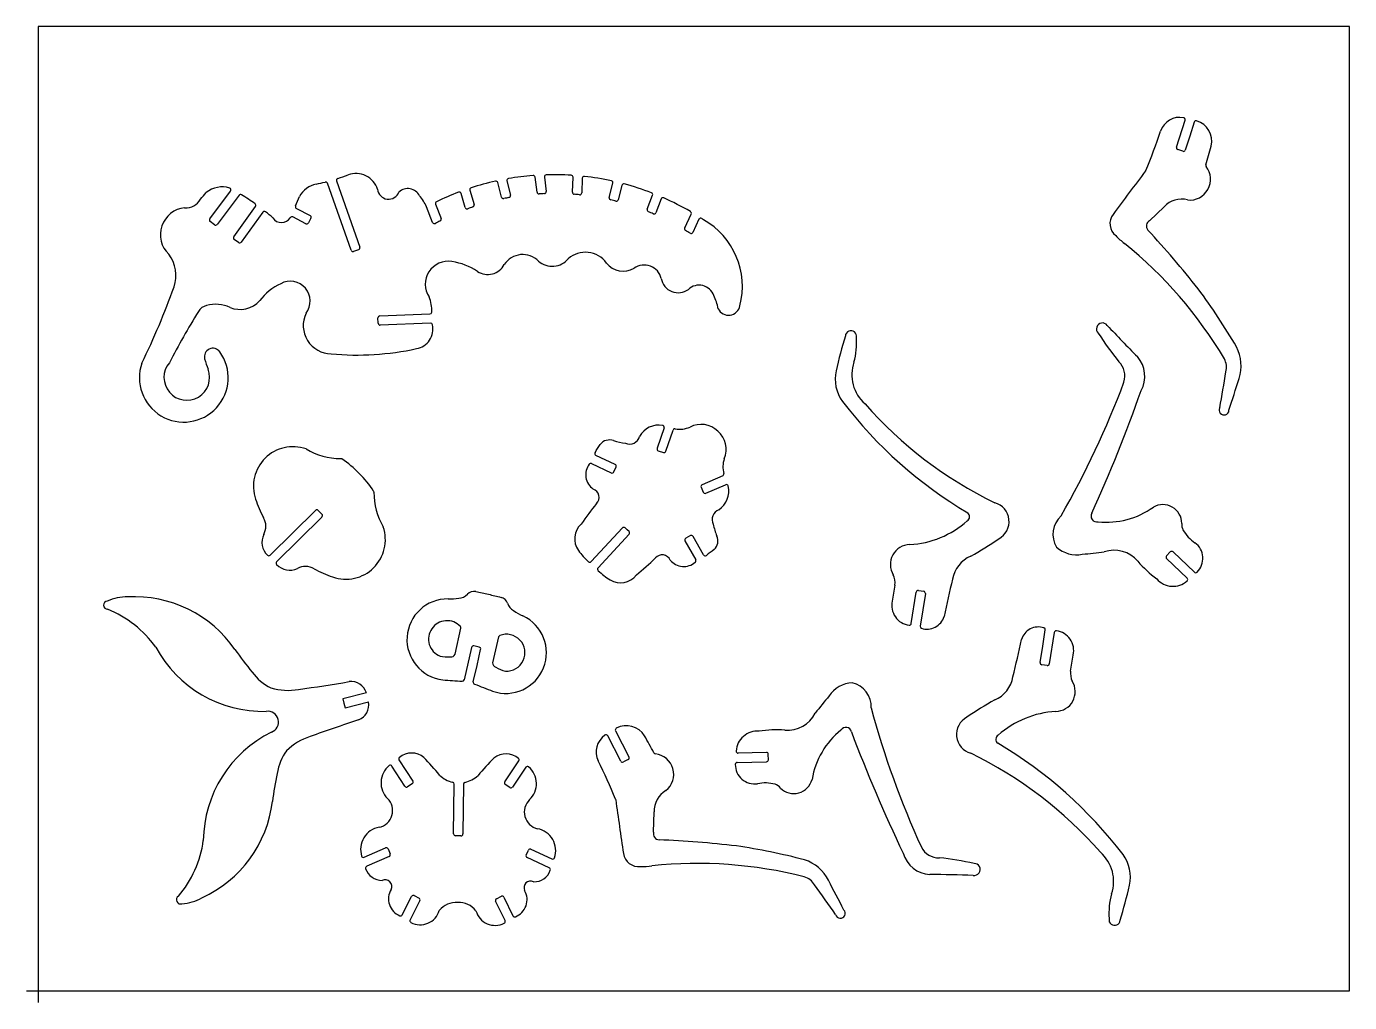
# Model space of a CAD drawing. Extents: x 0 to 656, y 0 to 463.
# Drawn here: x 313 to 656, y 0 to 253 of the extents above; entities that cross this region are included whole.
import ezdxf

# ---------------------------------------------------------------- set-up
doc = ezdxf.new("R2010")
doc.units = 0
doc.layers.add('WHITE', color=7, linetype='CONTINUOUS')

msp = doc.modelspace()

# ---------------------------------------------------------------- linework, layer by layer
at = {"layer": 'WHITE', "linetype": 'CONTINUOUS'}
for p, q in [((656, 253), (316, 253)), ((316, 253), (316, 0)), ((656, 3), (656, 253)), ((611.12, 221.7), (613.36, 228.71)), ((615.71, 228.21), (614.56, 224.6)), ((614.56, 224.6), (613.41, 220.97)), ((612.78, 220.65), (611.45, 221.08)), ((393.37, 212.95), (399.43, 195.78)), ((437.57, 212.95), (438.49, 209.27)), ((445.36, 210.03), (444.85, 213.92)), ((447.27, 213.97), (447.75, 210.23)), ((454.55, 210.03), (454.69, 213.91)), ((457.08, 213.65), (456.94, 209.86)), ((360.51, 203.13), (365.92, 210.32)), ((397.17, 194.98), (391.03, 212.35)), ((426.76, 206.07), (425.67, 209.71)), ((427.92, 210.54), (429.04, 206.83)), ((436.14, 208.76), (435.2, 212.53)), ((464.1, 208.66), (465.04, 212.37)), ((467.37, 211.81), (466.43, 208.08)), ((368.1, 209.23), (365.27, 205.46)), ((366.74, 198.5), (372.38, 206.33)), ((383, 205.82), (386.52, 204.01)), ((418.29, 202.23), (416.75, 206.27)), ((419.06, 206.95), (420.48, 203.24)), ((473.95, 205.62), (475.32, 209.23)), ((477.53, 208.29), (476.18, 204.72)), ((604.14, 202.66), (607.93, 206.26)), ((361.73, 201.59), (360.61, 202.43)), ((365.27, 205.46), (362.43, 201.69)), ((374.28, 204.86), (368.68, 197.1)), ((385.42, 201.87), (382.04, 203.62)), ((386.74, 203.33), (386.1, 202.09)), ((483.64, 200.78), (485.32, 204.38)), ((487.33, 203.01), (485.74, 199.61)), ((367.98, 196.99), (366.85, 197.8)), ((399.12, 195.14), (397.8, 194.68)), ((404.61, 177.97), (417.59, 178.48)), ((404.18, 176.06), (404.13, 177.45)), ((417.74, 176.08), (404.7, 175.58)), ((478.28, 148.95), (476.49, 143.66)), ((478.76, 142.89), (480.63, 148.4)), ((465.61, 139.48), (460.62, 141.8)), ((476.8, 143.03), (478.13, 142.58)), ((459.48, 139.68), (464.59, 137.3)), ((465.26, 137.55), (465.85, 138.82)), ((493.49, 136.53), (488.15, 134.22)), ((489.11, 132.02), (494.23, 134.23)), ((487.89, 133.57), (488.45, 132.28)), ((376.18, 115.94), (387.9, 127.56)), ((388.61, 127.56), (389.1, 127.06)), ((389.1, 127.06), (389.6, 126.56)), ((389.59, 125.85), (383.73, 120.05)), ((383.73, 120.05), (377.86, 114.24)), ((467.48, 123.01), (459.42, 114.28)), ((461.18, 112.65), (469.24, 121.38)), ((468.7, 122.56), (468.18, 123.04)), ((469.21, 122.09), (468.7, 122.56)), ((485.13, 121.03), (483.91, 120.33)), ((488.52, 116.05), (485.81, 120.84)), ((483.72, 119.65), (486.5, 114.75)), ((608.58, 115.77), (609.54, 116.78)), ((610.25, 116.8), (615.77, 111.54)), ((613.89, 110.02), (608.59, 115.06)), ((542.38, 98.23), (543.66, 106.39)), ((544.23, 106.8), (545.61, 106.59)), ((546.03, 106.02), (545.37, 101.79)), ((545.37, 101.79), (544.71, 97.57)), ((424.12, 90.27), (425.63, 97.01)), ((576.46, 92.35), (577.12, 96.57)), ((435.41, 94.78), (433.85, 88.06)), ((579.45, 95.91), (578.17, 87.75)), ((428.41, 92.05), (426.5, 83.66)), ((429.69, 92.27), (429.01, 92.43)), ((430.38, 92.12), (429.69, 92.27)), ((429.8, 87.32), (430.75, 91.52)), ((575.8, 88.12), (576.46, 92.35)), ((428.84, 83.12), (429.8, 87.32)), ((577.6, 87.34), (576.22, 87.55)), ((401.11, 80.26), (395.02, 78.76)), ((395.02, 78.76), (395.31, 77.59)), ((395.31, 77.59), (395.6, 76.43)), ((395.6, 76.43), (401.68, 77.93)), ((467.06, 62.57), (463.69, 69.11)), ((465.71, 70.42), (467.45, 67.05)), ((467.45, 67.05), (469.2, 63.67)), ((409.57, 62.89), (413.14, 57.39)), ((437, 57.18), (440.66, 62.62)), ((468.98, 63), (467.74, 62.36)), ((497.24, 62.23), (504.86, 62.42)), ((501.15, 64.73), (497.5, 64.64)), ((504.81, 64.82), (501.15, 64.73)), ((505.35, 62.93), (505.32, 64.33)), ((411.13, 56.08), (407.75, 61.29)), ((442.45, 60.99), (438.99, 55.84)), ((412.99, 56.7), (411.82, 55.93)), ((423.75, 43.72), (423.86, 56.6)), ((426.26, 56.58), (426.15, 43.7)), ((438.29, 55.71), (437.13, 56.49)), ((475.59, 44.17), (475.73, 49.4)), ((425.65, 43.2), (424.25, 43.22)), ((400.56, 37.65), (406.07, 40.07)), ((407.03, 37.87), (401.2, 35.31)), ((406.73, 39.81), (407.29, 38.53)), ((442.52, 38.23), (443.11, 39.5)), ((443.77, 39.75), (449.24, 37.24)), ((448.55, 34.91), (442.77, 37.57)), ((410.42, 22.72), (412.85, 27.5)), ((413.52, 27.72), (414.77, 27.09)), ((434.85, 26.92), (436.11, 27.53)), ((414.99, 26.42), (412.46, 21.44)), ((437.06, 21.23), (434.62, 26.25)), ((436.78, 27.3), (439.12, 22.47)), ((313, 3), (656, 3))]:
    msp.add_line(p, q, dxfattribs=at)
for centre, radius, start, end in [((612.020819, 224.146294), 5.299403, 79.682018, 160.675063), ((612.878236, 228.862941), 0.505458, -17.612605, 79.540118), ((616.192325, 228.051237), 0.507783, 74.268547, 161.780454), ((614.790312, 223.269456), 5.490836, -13.474736, 73.715293), ((484.403059, 265.992195), 129.005032, -22.969082, -18.106249), ((611.596822, 221.55597), 0.4981, 163.192401, 252.8566), ((612.935993, 221.123044), 0.498101, -108.250753, -17.893891), ((-176.594844, 448.181877), 828.210868, -16.197724, -15.849357), ((614.586873, 213.382421), 5.392301, -96.034448, 38.104534), ((619.218237, 217.018617), 0.495956, 164.638452, 218.481809), ((378.607862, 260.776154), 49.539899, -78.918127, -76.18188), ((390.561113, 212.189396), 0.49563, 18.907466, 104.144127), ((393.842, 213.114), 0.49968, 107.709702, 199.160195), ((378.569072, 260.765963), 49.540023, -72.228209, -68.891722), ((398.3835, 208.958277), 5.929762, 18.094777, 109.439588), ((449.801708, 144.495079), 70.071543, 102.521316, 107.912679), ((434.712676, 212.408321), 0.502285, 14.019383, 101.795434), ((438.050639, 213.070975), 0.495629, 99.363631, 194.127636), ((449.786387, 144.495746), 70.067811, 94.474516, 99.708881), ((444.356245, 213.853046), 0.498274, 7.722298, 94.171428), ((447.762204, 214.042617), 0.497532, 91.405585, 188.3926), ((449.795154, 144.500416), 70.069437, 86.379394, 91.67256), ((454.189761, 213.930265), 0.500649, -2.319809, 86.53727), ((457.581647, 213.631412), 0.501991, 83.324651, 177.877939), ((449.837112, 144.497194), 70.068629, 77.786907, 83.606243), ((464.550846, 212.488642), 0.503336, -13.633512, 77.475265), ((2211.539373, -999.912894), 2016.026519, 142.922104, 143.321805), ((602.723529, 215.855882), 0.500753, -37.650664, -24.276849), ((342.864679, 223.561957), 21.600255, -45.143742, -39.131448), ((363.699357, 205.079871), 6.337579, 71.788615, 130.066589), ((365.518919, 210.623513), 0.502978, -37.116172, 71.321629), ((368.501823, 208.93036), 0.501245, 58.997746, 143.288034), ((337.513842, 158.480809), 59.707742, 54.401286, 58.444895), ((389.347678, 206.045797), 6.234278, 101.263406, 152.85653), ((406.880071, 211.10999), 2.876821, -173.814127, -20.76614), ((411.856263, 207.538872), 3.425675, 27.676015, 131.865969), ((449.801708, 144.495079), 70.067501, 110.721514, 115.796515), ((425.189755, 209.560119), 0.50309, 17.33274, 110.934546), ((428.4, 210.69), 0.502891, 107.353982, 197.354068), ((437.998678, 209.14795), 0.506255, -79.60763, 13.950547), ((445.853369, 210.097214), 0.497927, -172.242063, -86.934198), ((449.837112, 144.497194), 65.222952, 92.246897, 93.478302), ((447.257055, 210.16649), 0.49702, -87.353949, 7.341437), ((455.050572, 210.009353), 0.500998, 177.638023, 265.354914), ((449.584091, 144.522277), 65.213837, 84.009535, 85.227371), ((456.438916, 209.879054), 0.501446, -95.598152, -2.177667), ((467.855657, 211.687479), 0.500874, 74.441827, 165.840944), ((449.865616, 144.48506), 70.069569, 68.952961, 75.009274), ((474.85, 209.41), 0.503289, -20.95582, 69.044266), ((354.740513, 199.04151), 7.01767, 96.057197, 226.275957), ((354.469974, 210.039981), 4.04736, -96.66815, -26.248095), ((371.980646, 206.625887), 0.497024, -36.535316, 54.396496), ((383.23092, 206.267402), 0.503481, 156.272064, 242.700195), ((289.74094, 247.494208), 101.672964, -23.79665, -22.314482), ((404.731095, 200.488335), 13.337231, 25.689769, 40.386128), ((419.520707, 207.131783), 0.495274, 115.178253, 201.532877), ((427.238081, 206.220945), 0.501344, -162.477469, -69.945287), ((449.530053, 144.398979), 65.216904, 108.598623, 109.826721), ((428.561, 206.682), 0.501343, -70.300083, 17.169981), ((436.627324, 208.881679), 0.502285, -165.980617, -78.204566), ((449.655137, 144.468512), 65.21515, 100.214756, 101.431267), ((464.59, 208.54), 0.50448, 166.239172, 256.239258), ((449.772595, 144.511452), 65.216262, 75.746186, 76.97571), ((465.945588, 208.207353), 0.500873, -103.342652, -14.729835), ((477.997433, 208.113107), 0.499785, 66.089553, 159.271566), ((449.796002, 144.512185), 70.072754, 59.728068, 66.086932), ((612.387569, 202.25219), 5.99437, 74.197195, 138.041219), ((360.909999, 202.83), 0.5, 143.13006, 233.130145), ((374.687275, 204.569621), 0.500193, 51.30243, 144.511895), ((337.674864, 158.354328), 59.709752, 48.959283, 51.309772), ((379.114277, 204.830046), 2.658143, -147.197244, -31.529568), ((381.805769, 203.178846), 0.499481, 62.033922, 148.476316), ((386.299053, 203.562929), 0.498689, -27.84509, 63.700929), ((449.895114, 144.539397), 65.213359, 117.048198, 118.278279), ((420.00848, 203.066072), 0.502575, -62.569832, 20.247312), ((474.418394, 205.443672), 0.500484, 159.371045, 247.887711), ((449.521939, 144.625706), 65.216019, 66.51606, 67.736609), ((475.71108, 204.900452), 0.502443, -113.590958, -21.047923), ((484.867946, 204.596676), 0.501299, -25.609063, 59.814521), ((487.781728, 202.800504), 0.497942, 57.400642, 155.119767), ((449.41041, 144.773114), 70.064659, 56.088797, 56.531068), ((478.609802, 185.550526), 19.987863, -14.280901, 60.342766), ((597.861003, 201.922521), 3.971295, 143.225596, 232.072657), ((604.927797, 201.26755), 1.599856, 119.499586, 220.430655), ((362.03, 201.989999), 0.5, -126.86994, -36.869855), ((385.65, 202.319999), 0.505371, -117.072123, -27.072037), ((418.758696, 202.410478), 0.502243, -158.940135, -61.285042), ((484.091257, 200.565764), 0.49953, 154.603771, 238.465905), ((449.989771, 144.394429), 65.212958, 57.509029, 58.740246), ((485.288272, 199.819496), 0.497942, -122.599358, -24.880233), ((427.51465, 36.315166), 240.650938, 38.146781, 42.932093), ((367.140887, 198.204354), 0.498114, 143.591954, 234.269226), ((368.275887, 197.389354), 0.497024, -126.535316, -35.603504), ((398.961012, 195.612088), 0.498141, -71.38767, 19.698895), ((606.100548, 208.397523), 14.365884, -138.02752, -126.032018), ((527.493764, 109.898811), 111.670222, 30.663457, 51.079254), ((342.731095, 188.473266), 9.025741, -19.09921, 37.517692), ((397.637865, 195.151017), 0.498141, -159.921345, -71.005345), ((422.31182, 186.202823), 5.921908, 80.296059, 214.132382), ((441.667998, 188.169794), 5.715437, 44.278392, 147.27026), ((449.296768, 196.259726), 5.41447, -130.783808, -39.578216), ((457.896149, 187.800437), 6.684798, 35.475594, 131.461882), ((421.084873, 176.411936), 15.785677, 55.877811, 81.896678), ((432.577074, 193.569242), 4.865805, -122.817193, -28.332386), ((467.755153, 195.279014), 5.696181, -140.814785, -60.73187), ((473.168246, 186.620657), 4.529782, 13.654662, 125.465648), ((173.073104, 249.173865), 189.215181, -26.164319, -19.658298), ((385.26967, 172.817838), 14.916427, 115.151461, 142.346766), ((381.407278, 181.813185), 5.14279, -37.81597, 118.796435), ((481.958841, 188.420474), 4.449215, -170.550372, -53.585427), ((487.37005, 181.909985), 4.032141, 19.109417, 133.392485), ((368.390142, 186.452318), 6.793734, -112.593992, -41.732993), ((408.369594, 179.34233), 9.707938, -2.257074, 21.371283), ((481.505998, 178.121999), 10.939743, 9.035252, 27.834645), ((486.63375, 88.054565), 162.253218, 30.301719, 36.673064), ((550.202937, 61.453238), 225.73795, 148.577661, 152.462057), ((360.428822, 177.38629), 3.353858, 102.550993, 148.473456), ((362.075294, 172.000388), 8.979471, 65.633298, 105.338725), ((392.122571, 175.495856), 7.366716, 154.562965, 269.124429), ((417.57, 178.98), 0.5004, -87.709406, -2.290594), ((495.014418, 181.179234), 3.017851, -153.655279, -10.67913), ((404.63, 177.47), 0.500399, 92.290567, 182.290653), ((404.675016, 176.074601), 0.495231, -178.31053, -87.10825), ((413.221662, 174.562508), 5.153195, -79.847608, 12.63825), ((417.761114, 175.579149), 0.501296, 12.775389, 92.413897), ((591.931539, 174.611352), 1.544116, 36.047676, 226.569553), ((868.436036, 433.436173), 377.209011, -136.862721, -135.152501), ((681.615243, 126.273553), 163.099238, 163.428996, 166.716059), ((526.737948, 172.690281), 1.451377, -11.537191, 176.060315), ((509.567163, 171.011591), 18.644604, -15.656442, 4.270601), ((659.206135, 216.989429), 81.006344, -147.521171, -141.081423), ((353.776535, 161.960984), 11.514338, 160.840388, 395.760838), ((361.337749, 167.358957), 2.224431, 36.753585, 192.962158), ((398.625463, 241.099089), 73.268358, -95.18034, -77.783105), ((617.400442, 165.104328), 10.490227, -18.475409, 27.326644), ((354.566634, 162.018897), 5.910905, 139.979167, 381.133207), ((581.428279, 239.985068), 233.97867, -161.788307, -161.088274), ((537.031772, 162.733316), 10.05061, 161.153522, 228.636589), ((592.600503, 162.378066), 5.163873, -17.328592, 46.117587), ((595.280068, 162.339412), 7.65049, -29.17466, 41.612296), ((619.551142, 164.690298), 4.544797, -15.052448, 28.372581), ((532.658113, 161.638902), 10.003411, 167.816821, 215.851781), ((315.831699, 210.559639), 311.679954, -10.421576, -8.682273), ((-827.133947, 616.266167), 1523.837665, -17.678654, -17.352587), ((377.232373, 243.13571), 235.167235, -29.840359, -20.48398), ((225.395978, 291.393584), 399.289297, -24.33469, -19.423612), ((615.3669, 225.274958), 114.355842, -142.576041, -120.684464), ((611.237946, 226.281589), 107.65874, -138.674038, -116.013892), ((623.474102, 153.55884), 1.266839, 150.638197, 357.790563), ((476.97453, 143.942195), 5.741263, 80.824765, 151.064042), ((477.806715, 149.115559), 0.501406, -19.280291, 80.438745), ((481.101127, 148.240663), 0.497342, 79.706177, 161.314298), ((482.403395, 155.400389), 6.779854, -100.30981, -67.206361), ((487.90889, 143.640172), 6.216607, 45.708539, 117.587105), ((488.169713, 143.401282), 6.21553, -23.026852, 48.969065), ((382.089028, 133.829043), 10.238788, 70.659053, 199.03326), ((87.306133, 374.803973), 439.493888, -31.905921, -31.576335), ((464.14008, 142.740023), 3.087604, 69.923016, 141.312474), ((470.5131, 162.749317), 17.915294, -107.251577, -97.063724), ((469.356795, 147.453265), 2.694882, -112.857364, -15.789005), ((394.537753, 158.647911), 17.658005, -120.860828, -90.187394), ((394.487925, 140.487736), 0.502326, 57.20528, 90.903928), ((381.43173, 120.78853), 24.135375, 42.486629, 56.479889), ((460.830621, 142.257967), 0.504079, 148.679499, 245.302147), ((476.96, 143.5), 0.496487, 161.200072, 251.200158), ((478.29, 143.05), 0.496487, -108.799928, -18.799842), ((500.31998, 138.859715), 6.767418, 161.830439, 194.896407), ((462.539579, 136.832567), 4.554334, 143.681147, 235.041141), ((459.267372, 139.229354), 0.498289, 64.740668, 142.889383), ((464.8, 137.759999), 0.505667, -114.537771, -24.537686), ((465.391168, 139.026789), 0.503277, -24.260378, 64.226591), ((382.75664, 119.44398), 24.14029, 32.966826, 46.968443), ((488.347586, 133.763966), 0.496999, 113.425653, 202.971528), ((489.338057, 132.525027), 5.746411, -56.376919, 13.741094), ((493.299865, 136.989727), 0.497494, -67.530911, 15.180331), ((494.435656, 133.777213), 0.497303, 13.108583, 114.427537), ((396.260843, 137.828015), 24.954141, -162.898819, -150.789751), ((402.590377, 132.308679), 0.499699, -0.995193, 32.885985), ((420.741517, 132.174381), 17.651964, 179.592254, 210.294275), ((459.190413, 130.948221), 2.275334, -44.975678, 71.031677), ((488.91, 132.48), 0.501597, -156.501477, -66.501392), ((388.255, 127.2), 0.505594, 45.400676, 134.599324), ((542.717773, 63.470105), 105.115958, 141.197318, 144.821569), ((493.459413, 125.20849), 2.700193, 110.359286, 207.301141), ((556.249706, 125.914827), 1.268315, -59.679379, 53.169336), ((562.679699, 124.662716), 5.048451, -62.125939, 74.604078), ((592.98072, 145.48279), 20.976452, -95.967274, -54.573136), ((607.611532, 124.149125), 4.908512, 0.243666, 120.233134), ((370.650032, 123.472222), 4.405833, -29.092703, 29.623215), ((389.240001, 126.21), 0.502095, -45.806972, 44.193113), ((460.370256, 120.172451), 5.256178, 132.785016, 215.101609), ((508.607215, 127.599176), 17.918584, -168.314645, -158.1146), ((540.574459, 143.301878), 24.653127, -86.685082, -48.562389), ((585.399759, 121.388355), 6.313386, 131.456185, 212.244), ((590.458598, 126.061974), 1.481838, 147.41581, 283.320088), ((615.462406, 123.83663), 2.961231, 173.536038, 206.832028), ((378.750243, 119.31868), 4.702124, 154.675333, 225.93436), ((395.806769, 119.976816), 10.237373, -109.556196, 18.764709), ((467.845205, 122.670223), 0.498821, 47.842348, 137.065715), ((468.870001, 121.72), 0.502493, -42.580534, 47.419552), ((484.158342, 119.894066), 0.501709, 119.669184, 209.108839), ((485.373342, 120.589066), 0.503625, 29.884673, 118.89335), ((489.180234, 119.64119), 3.077994, -46.730134, 24.548835), ((520.73727, 183.623457), 77.364506, -61.367122, -55.064823), ((621.430955, 127.449645), 9.932147, -150.109371, -123.631791), ((474.359264, 131.147882), 23.031237, -142.570981, -132.803019), ((751.461994, -236.823066), 439.503637, 126.296773, 126.625822), ((542.091094, 113.552005), 5.138803, 91.015715, 211.72241), ((585.259245, 123.950206), 7.886666, -131.242323, -79.326142), ((561.198318, 381.105686), 266.132258, -84.496964, -83.264918), ((594.983273, 109.259072), 7.977358, 39.936093, 108.818547), ((609.904855, 116.440137), 0.498624, 46.195991, 137.031087), ((612.92975, 115.133554), 5.037383, -45.348278, 53.444797), ((375.83, 116.300001), 0.502096, -134.193026, -45.806974), ((378.220068, 113.884785), 0.505793, 135.388689, 222.9744), ((381.262823, 116.781373), 4.706788, -136.475938, -65.161036), ((459.05, 114.619999), 0.502493, -132.580534, -42.580448), ((403.858668, 191.61674), 105.123046, -50.227626, -46.605551), ((477.815643, 113.760638), 2.274089, 23.570656, 139.749392), ((483.408768, 117.570103), 4.552148, -140.425237, -49.087434), ((486.069404, 114.506638), 0.494609, -49.595433, 29.474054), ((488.956041, 116.300803), 0.503025, -150.09327, -52.824234), ((560.955073, 108.39373), 7.972811, 113.233223, 170.570112), ((625.504283, 135.776726), 32.455954, -138.756975, -126.893537), ((608.939999, 115.42), 0.502095, 135.806887, 225.806972), ((385.346665, 108.639914), 4.406314, 59.847068, 118.561485), ((399.95929, 134.1015), 24.950548, -119.798724, -107.68433), ((461.549999, 112.31), 0.502493, 137.419466, 227.419552), ((476.808819, 128.886391), 23.032658, -132.628956, -122.864655), ((466.977841, 114.069594), 5.256862, -120.497245, -38.182058), ((532.79947, 108.673245), 5.380509, -4.939101, 23.863746), ((610.215167, 113.409646), 5.521321, -139.447638, -48.412713), ((613.549926, 109.654528), 0.49922, -48.610038, 47.061597), ((616.114787, 111.909926), 0.50569, -132.985547, -45.377542), ((429.042077, 104.130649), 2.419316, 79.571342, 135.045642), ((538.008981, 624.847409), 529.577387, -101.825698, -101.461165), ((623.241869, 91.931496), 86.625136, 169.168639, 171.951496), ((544.15, 106.31), 0.496487, 80.727355, 170.727441), ((545.535853, 106.095629), 0.499901, -8.701542, 81.470245), ((856.75566, 34.62519), 312.808344, 166.113307, 167.923532), ((334.069865, 103.003178), 1.063598, 96.470828, 268.390989), ((338.85616, 93.309199), 11.817366, 88.090138, 114.529727), ((341.041995, 73.563884), 31.606956, 34.596263, 93.250196), ((422.170282, 94.094393), 10.526534, 89.239493, 263.288254), ((422.601428, 120.920085), 16.30269, -91.024278, -81.184026), ((424.942073, 108.080949), 3.274759, -87.235807, -43.18133), ((562.109505, 619.376096), 529.580696, -104.135219, -103.771793), ((435.416502, 102.683243), 2.418508, 19.234881, 75.06029), ((440.821754, 104.467877), 3.274332, -162.440068, -118.487618), ((542.458014, 102.892857), 5.122744, 166.830332, 262.845502), ((323.483442, 75.747226), 28.240083, 35.409521, 68.048927), ((437.268592, 90.656488), 10.527033, -108.950071, 65.165088), ((448.494709, 115.021661), 16.29998, -124.509803, -114.67479), ((546.47556, 101.372913), 4.583524, -108.252187, -16.514634), ((422.018941, 94.193555), 4.779132, 145.507052, 247.758688), ((422.020189, 94.192221), 4.780916, 43.118129, 145.502352), ((425.137427, 97.119647), 0.504629, -12.549505, 42.41234), ((541.8852, 98.3064), 0.500664, -97.482703, -8.777502), ((545.2, 97.49), 0.496488, 170.727383, 251.20013), ((575.35444, 92.767087), 4.583524, 71.747813, 163.485366), ((576.63, 96.65), 0.496488, -9.272617, 71.20013), ((579.9448, 95.8336), 0.500664, 82.517297, 171.222498), ((579.371986, 91.247143), 5.122744, -13.169668, 82.845502), ((435.891059, 94.671235), 0.493202, 111.537488, 167.259923), ((437.450057, 90.679635), 4.778446, -93.480061, 111.355102), ((265.07434, 159.51481), 312.808344, -13.886693, -12.076468), ((374.480485, 107.319718), 31.847183, -151.472245, -88.759408), ((428.015246, 133.453291), 73.991768, -145.468149, -139.764775), ((422.056175, 98.168435), 8.598957, -102.397785, -84.435392), ((423.097822, 90.698832), 1.108487, -100.805902, -22.759387), ((428.9, 91.94), 0.502195, 77.347401, 167.347486), ((430.266389, 91.635856), 0.497295, -13.472152, 76.793654), ((498.588131, 102.208504), 86.625136, -10.831361, -8.048504), ((434.962153, 88.007068), 1.113412, 177.27513, 255.320423), ((439.148827, 94.270482), 8.593783, -121.332724, -103.381059), ((576.294147, 88.044371), 0.499901, 171.298458, 261.470245), ((577.68, 87.83), 0.496487, -99.272645, -9.272559), ((589.03053, 85.466755), 5.380509, 175.060899, 203.863746), ((381.767343, 92.892185), 12.53426, -144.760653, -115.404848), ((293.155098, 705.520155), 630.885404, -81.764912, -80.559039), ((397.150305, 79.079799), 4.131835, 16.59687, 97.09447), ((467.687073, 685.899447), 604.070965, -94.43837, -93.959041), ((426.0144, 83.7658), 0.496992, -93.968989, -12.291216), ((429.326981, 83.015551), 0.498056, 167.894454, 249.185516), ((652.747496, 643.713234), 604.069545, -111.724986, -111.2459), ((527.591559, 75.03088), 7.886385, 93.791974, 145.656576), ((525.678695, 76.74174), 6.31347, -3.557386, 77.269185), ((560.874927, 85.74627), 7.972811, -66.766777, -9.429888), ((579.738906, 80.587995), 5.138803, -88.984285, 31.72241), ((380.891849, 96.889269), 15.967049, -106.376397, -80.526094), ((726.403357, -89.835989), 266.130767, 140.489954, 141.720923), ((375.578103, 72.741277), 2.768962, 13.549411, 98.475399), ((397.627005, 77.124595), 4.132245, -69.265154, 11.239316), ((758.963482, 137.871107), 235.173017, -164.835017, -155.479531), ((601.09273, 10.516543), 77.364506, 118.632878, 124.935177), ((375.591153, 72.702154), 2.765746, -70.815676, 14.400695), ((596.988737, -525.771296), 630.874317, 108.281727, 109.4883), ((510.327563, 78.548619), 7.980049, -95.086893, -26.163041), ((559.150301, 69.477284), 5.048451, 117.874061, 254.604078), ((581.255541, 50.838122), 24.653127, 93.314918, 131.437611), ((390.698712, 41.577872), 31.851921, 116.472777, 179.186677), ((391.509939, 53.793976), 15.965832, 108.212287, 134.045619), ((465.969581, 64.928397), 5.299165, 124.606341, 205.584457), ((463.24632, 68.880908), 0.499335, 27.309348, 124.987813), ((466.159106, 70.647146), 0.503281, 118.365515, 206.829077), ((468.553036, 66.269198), 5.492996, 31.631223, 118.642582), ((-250.228872, -334.01111), 828.209889, 28.780893, 29.129563), ((502.492675, 64.833629), 5.522928, 85.562421, 176.508269), ((507.521877, 38.210088), 32.457796, 86.293727, 98.15088), ((537.349035, 54.341251), 20.972928, 129.001207, 170.396898), ((525.411596, 69.859729), 1.48339, 12.468592, 148.264086), ((900.466728, 211.072883), 399.29036, -159.337764, -154.427808), ((565.580294, 68.225173), 1.268315, 120.320621, 233.169336), ((390.446099, 57.764979), 12.531904, 143.210762, 172.549433), ((497.474765, 65.135336), 0.495978, 175.992277, 272.916408), ((506.4631, -31.134958), 114.355842, 37.423959, 59.315536), ((409.989865, 63.159189), 0.498748, 128.410096, 212.66526), ((412.847736, 59.639974), 5.032182, 50.626739, 129.012911), ((360.346234, 10.258389), 77.06919, 39.153607, 43.726601), ((488.972701, 9.156041), 77.066219, 135.293736, 139.857429), ((437.324883, 59.430072), 5.02871, 49.959469, 128.419061), ((440.240897, 62.894075), 0.500764, -33.182965, 50.414261), ((346.182877, 4.202356), 129.002312, 22.073084, 26.936124), ((467.504026, 62.801845), 0.50091, -152.429018, -61.89482), ((468.751969, 63.445995), 0.500909, -62.919994, 26.563957), ((476.103112, 64.984531), 0.497375, -150.551374, -96.13004), ((475.398556, 59.135025), 5.394454, -51.046391, 83.063925), ((497.26015, 61.720153), 0.510245, 92.263266, 178.894186), ((504.82, 64.32), 0.5001, 1.14572, 91.145806), ((504.8552, 62.915004), 0.495028, -89.444372, 1.735898), ((510.592054, -32.141589), 107.65874, 41.325962, 63.986108), ((450.246373, 43.31792), 73.992977, 167.454732, 173.160213), ((410.62003, 56.970704), 5.714103, 129.18123, 225.430201), ((407.331653, 61.019754), 0.498044, 32.861837, 130.228108), ((425.163452, 64.208106), 7.314469, -133.70016, -103.306124), ((425.102925, 64.211529), 7.309303, -77.700229, -47.297861), ((442.869802, 60.709971), 0.504628, 50.61538, 146.294675), ((439.510041, 56.728597), 5.714128, -46.408521, 49.908467), ((501.787307, 61.702333), 5.037383, 179.685306, 278.47838), ((411.55, 56.349999), 0.499299, -147.264816, -57.264731), ((412.720001, 57.12), 0.499299, -57.264816, 32.735269), ((423.362619, 56.606623), 0.497425, -0.762872, 76.350758), ((426.76005, 56.580061), 0.50005, 101.541683, 180.006969), ((437.409999, 56.9), 0.496487, 145.66974, 235.669826), ((438.575731, 56.121064), 0.500615, -124.803216, -34.155216), ((481.710874, 49.711575), 5.988984, 119.190026, 182.982144), ((504.486368, 46.979818), 9.934713, 74.866577, 101.357047), ((506.153549, 53.761478), 2.957382, 38.43835, 71.743764), ((511.9231, 59.088114), 4.908242, -134.710984, -14.731486), ((345.400072, 55.920097), 31.607985, -65.535235, -6.886879), ((403.521431, 49.744873), 4.415211, -78.389825, 45.610744), ((446.481679, 49.373888), 4.41978, 133.309135, 257.432756), ((465.257941, 52.498235), 0.505844, 7.013447, 21.05904), ((2462.470747, 330.907064), 2016.018575, -172.063952, -171.664319), ((405.444054, 39.686687), 5.825817, 100.223892, 197.240628), ((444.390358, 39.349392), 5.821266, -18.212514, 78.810509), ((330.863186, 45.794738), 28.238892, -40.300296, -7.661339), ((424.25, 43.72), 0.5, 179.999957, 270.000043), ((425.65, 43.7), 0.5, -90.000043, 0.000043), ((477.133076, 43.745627), 1.600367, 164.622824, 265.589334), ((468.236293, -198.340601), 240.650591, 83.125731, 87.910631), ((400.359209, 38.110361), 0.502245, -162.579714, -66.435096), ((406.27, 39.61), 0.501597, 23.498523, 113.498608), ((406.83, 38.33), 0.501597, -66.501477, 23.498608), ((442.977716, 38.026029), 0.501107, 155.980883, 245.511278), ((443.566029, 39.292284), 0.501107, 65.980883, 155.511278), ((471.675184, 39.206042), 3.965788, -171.794073, -82.97805), ((473.619729, -119.975624), 162.254792, 75.330361, 81.70079), ((547.653349, 40.797319), 7.650762, -164.245389, -93.397076), ((549.571848, 42.674811), 5.165744, -152.255442, -88.911278), ((584.798228, 31.406684), 10.05061, -18.846478, 48.636589), ((589.171887, 32.501098), 10.003411, -12.183179, 35.851781), ((401.40625, 34.851391), 0.502853, 114.214887, 198.720416), ((405.260873, 36.209377), 4.589659, -160.667871, -90.6351), ((448.341875, 34.455456), 0.499926, -20.546312, 65.398036), ((449.449938, 37.689973), 0.496538, -115.011707, -18.794649), ((472.946758, 49.609836), 14.361402, -93.140397, -81.134793), ((487.014443, -75.620353), 111.671338, 75.677312, 96.093701), ((511.519622, 26.990302), 10.496308, 26.538241, 72.304848), ((541.093898, -43.043774), 81.009012, 77.483668, 83.922936), ((558.700373, 34.496003), 1.544819, -98.951562, 91.868611), ((405.995, 30.105), 1.706297, -27.391018, 117.391018), ((443.675177, 29.785303), 1.706415, 61.858852, 206.64656), ((444.508514, 35.878974), 4.589063, -90.356014, -20.391409), ((513.333459, 28.217264), 4.554175, 29.9368, 73.328229), ((-829.34043, -674.637756), 1523.831026, 27.287871, 27.614124), ((546.466671, -344.04599), 377.206703, 88.177967, 89.888611), ((352.921566, 26.606715), 1.060418, 119.462185, 291.487792), ((411.580997, 26.876999), 4.747765, 149.032075, 247.837823), ((413.293032, 27.280995), 0.494207, 62.660751, 153.695286), ((436.33, 27.080001), 0.500899, 26.053452, 116.053538), ((438.041119, 26.653176), 4.74181, -68.876103, 29.943076), ((266.163328, -154.130315), 311.679713, 34.583239, 36.323228), ((612.262837, 23.128409), 18.644604, 164.343558, 184.270601), ((440.214757, 67.866447), 163.099238, -16.571004, -13.283941), ((352.641387, 37.417428), 11.81636, -86.756262, -60.332957), ((414.539005, 26.643031), 0.50313, -26.313853, 62.669891), ((424.44491, 20.262143), 5.68895, 86.421416, 140.900336), ((425.06149, 20.249314), 5.696691, 38.171911, 92.630915), ((435.069999, 26.47), 0.500899, 116.053452, 206.053538), ((409.976049, 22.938495), 0.494805, -112.086459, -26.204625), ((412.909106, 21.212854), 0.503281, 153.170923, 241.634485), ((415.093886, 25.311624), 5.147967, -118.089046, -16.494453), ((434.502163, 25.149047), 5.150227, -164.468725, -63.003959), ((436.609005, 21.006969), 0.50313, -62.669891, 26.313853), ((439.565218, 22.691822), 0.497417, -153.516047, -68.192869), ((523.98441, 23.122469), 1.261775, -164.251328, 42.814182), ((595.092052, 21.449719), 1.451377, 168.462809, 356.060315)]:
    msp.add_arc(centre, radius, start, end, dxfattribs=at)

doc.saveas('drawing.dxf')
